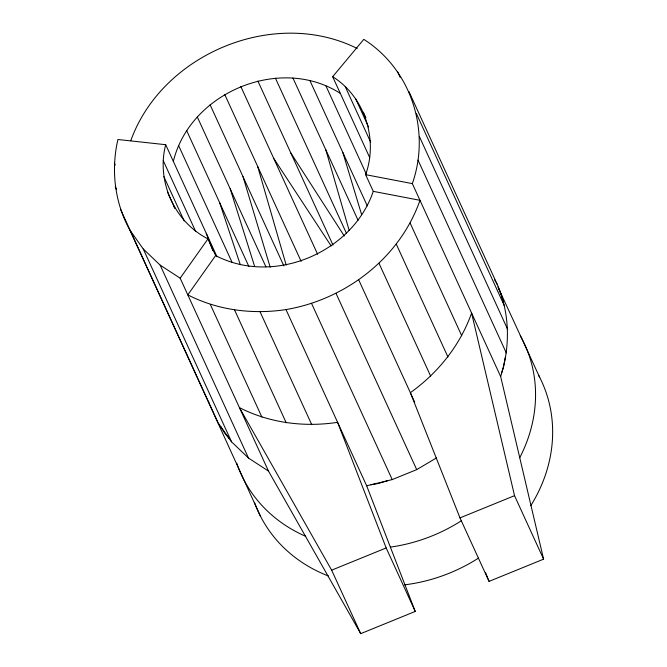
<?xml version="1.0" encoding="UTF-8"?>
<svg xmlns="http://www.w3.org/2000/svg" width="667" height="667" viewBox="0 0 667 667"><rect width="100%" height="100%" fill="white"/><g stroke="black" fill="none" stroke-linecap="round" stroke-linejoin="round"><path stroke-width="1" d="M543.597 559.154L514.532 495.673L471.594 313.048C460.197 345.306 438.069 372.861 410.363 392.688L459.988 517.892L489.044 581.374L543.597 559.154L500.659 376.53L412.331 183.617C430.865 130.832 411.372 69.618 363.798 39.345L332.675 76.697L369.76 157.704M500.659 376.53C510.397 346.598 509.871 313.532 497.29 284.509L408.963 91.596M165.699 144.706C156.136 181.199 174.32 221.811 207.979 238.878L215.624 255.569L187.811 294.872C217.942 310.305 252.685 314.657 285.985 309.58L366.667 485.801L415.241 611.439L360.714 633.65L268.493 471.094L248.499 458.071L231.582 441.887L218.209 423.028L129.89 230.107C114.632 202.651 110.864 169.985 117.909 139.503L165.699 144.706L217.017 256.787M505.328 357.254L503.427 367.292L501.526 372.961M215.624 255.569C273.52 285.826 352.401 252.818 373.27 191.354L365.624 174.662C378.331 139.253 364.766 96.848 332.675 76.697M130.757 140.754C161.906 53.902 274.237 6.945 357.237 48.499M173.345 161.406C190.12 92.43 280.148 54.711 340.312 93.388M285.985 309.58C345.489 299.516 399.892 257.996 419.977 200.308L373.27 191.354M268.493 471.094L180.165 278.181L207.979 238.878M366.667 485.801L392.221 479.598L416.708 469.626L436.51 457.896M386.176 547.957L337.602 422.328C304.302 427.397 269.56 423.045 239.428 407.62L331.649 570.168L386.176 547.957L415.241 611.439M459.988 517.892L514.532 495.673M387.602 480.724L378.464 483.442L370.96 484.759M365.624 174.662L412.331 183.617M129.89 230.107L143.255 248.974L160.18 265.149L180.165 278.181M229.273 438.636L224.704 433.15L220.61 426.405M273.745 158.438L331.182 245.998M290.804 152.926L344.28 236.01M494.43 279.515L495.689 281.716M496.106 282.449L497.29 284.509M497.899 286.96L539.686 377.347M397.524 71.586L400.125 77.264M416.316 113.44L504.636 306.353M419.36 136.502L507.687 329.423M418.026 160.122L506.345 353.035M363.34 112.173L365.925 117.826M355.569 98.591L368.559 126.963M410.105 222.995L461.722 335.734M345.248 86.652L370.702 142.246M325.846 85.709L366.183 173.82M396.323 244.23L447.941 356.97M309.888 80.524L367.334 205.986M379.039 263.398L430.657 376.138M292.921 77.981L358.112 220.368M275.421 78.156L346.557 233.533M358.746 279.94L414.699 402.159M257.887 81.04L332.975 245.047M336.026 293.397L416.708 469.626M240.837 86.56L317.642 254.319M224.754 94.539L301.134 261.364M311.539 303.377L392.221 479.598M210.097 104.769L283.892 265.95M197.29 116.933L265.925 266.833M186.71 130.699L248.883 266.5M260.097 311.848L311.714 424.587M178.648 145.664L231.999 262.198M234.626 310.097L286.243 422.836M163.307 160.764L195.664 231.432M163.89 176.672L184.167 220.952M167.434 191.971L174.771 207.987M173.837 206.236L174.704 208.121M210.297 304.385L261.914 417.125M331.649 570.168L360.714 633.65M114.382 163.148L115.249 165.041M160.18 265.149L248.499 458.071M115.241 186.568L116.542 189.411M143.255 248.974L231.582 441.887M120.46 209.113L260.355 515.991M498.608 288.419L501.642 295.698L503.368 302.585M485.609 572.703L489.044 581.374M206.253 233.283L212.84 250.759M219.618 202.585L240.295 264.699M230.198 188.811L254.577 266.233M342.805 152.401L361.639 214.674M243.005 176.647L270.202 267.267M325.829 149.867L349.183 230.49M257.662 166.425L286.168 265.049M208.671 401.559L208.779 402.026M520.26 335.651A155.945 135.726 -24.6 0 1 519.71 457.754M461.347 520.777A155.945 135.726 -24.6 0 1 390.353 547.123M305.744 536.36A155.945 135.726 -24.6 0 1 236.735 463.19M538.778 375.604A155.945 135.726 -24.6 0 1 530.749 505.728M478.447 558.129A155.945 135.726 -24.6 0 1 404.46 584.859M328.548 576.046A155.945 135.726 -24.6 0 1 254.486 502.401"/></g></svg>
